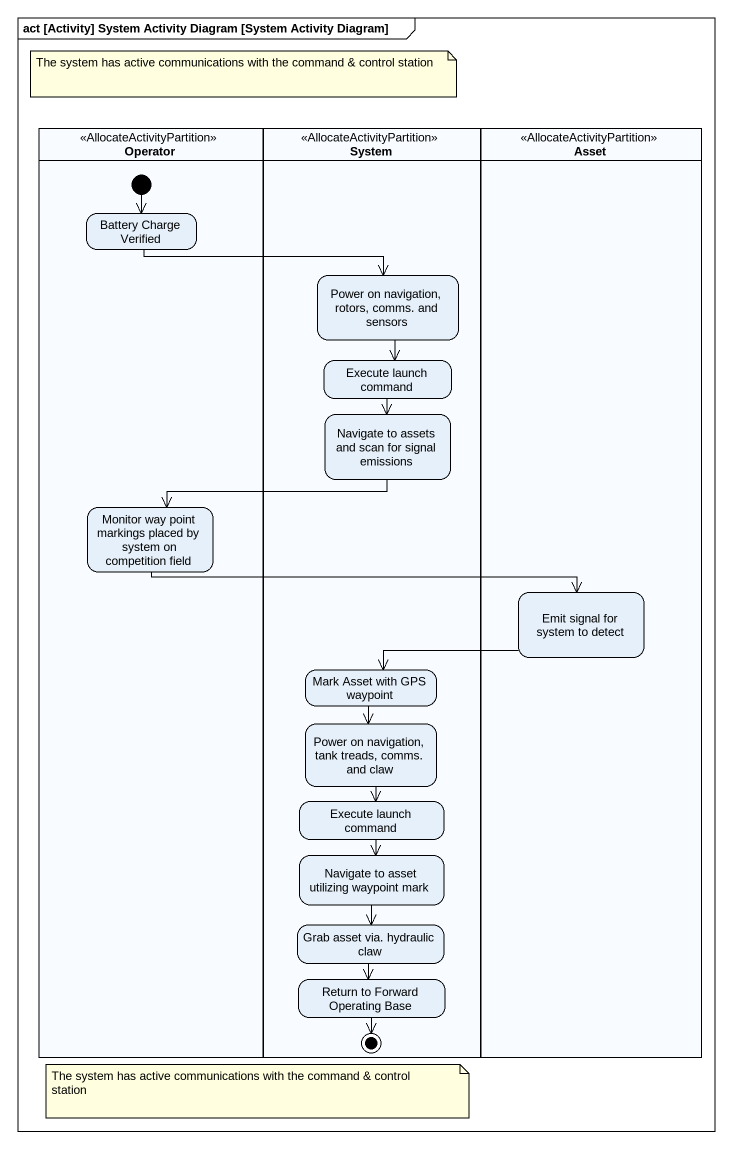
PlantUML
@startuml
mainframe act [Activity] System Activity Diagram [System Activity Diagram]
hide empty description
state Operator <<AllocateActivityPartition>> {
  state "Battery Charge Verified" as Battery_Charge_Verified
  state "Monitor way point markings placed by system on competition field" as Monitor_way_point_markings
  [*] --> Battery_Charge_Verified
}
state System <<AllocateActivityPartition>> {
  state "Power on navigation, rotors, comms. and sensors" as Power_on_navigation_rotors
  state "Execute launch command" as Execute_launch_command
  state "Navigate to assets and scan for signal emissions" as Navigate_to_assets_and_scan
  state "Mark Asset with GPS waypoint" as Mark_Asset_with_GPS_waypoint
  state "Power on navigation, tank treads, comms. and claw" as Power_on_navigation_tank
  state "Execute launch command" as Execute_launch_command_2
  state "Navigate to asset utilizing waypoint mark" as Navigate_to_asset_utilizing
  state "Grab asset via. hydraulic claw" as Grab_asset_via_hydraulic
  state "Return to Forward Operating Base" as Return_to_Forward_Operating
  Return_to_Forward_Operating --> [*]
}
state Asset <<AllocateActivityPartition>> {
  state "Emit signal for system to detect" as Emit_signal_for_system_to
}
Battery_Charge_Verified -right-> Power_on_navigation_rotors
Power_on_navigation_rotors --> Execute_launch_command
Execute_launch_command --> Navigate_to_assets_and_scan
Navigate_to_assets_and_scan -left-> Monitor_way_point_markings
Monitor_way_point_markings -right-> Emit_signal_for_system_to
Emit_signal_for_system_to -left-> Mark_Asset_with_GPS_waypoint
Mark_Asset_with_GPS_waypoint --> Power_on_navigation_tank
Power_on_navigation_tank --> Execute_launch_command_2
Execute_launch_command_2 --> Navigate_to_asset_utilizing
Navigate_to_asset_utilizing --> Grab_asset_via_hydraulic
Grab_asset_via_hydraulic --> Return_to_Forward_Operating
note as N1
  The system has active communications with the command & control station
end note
note as N2
  The system has active communications with the command & control station
end note
@enduml
